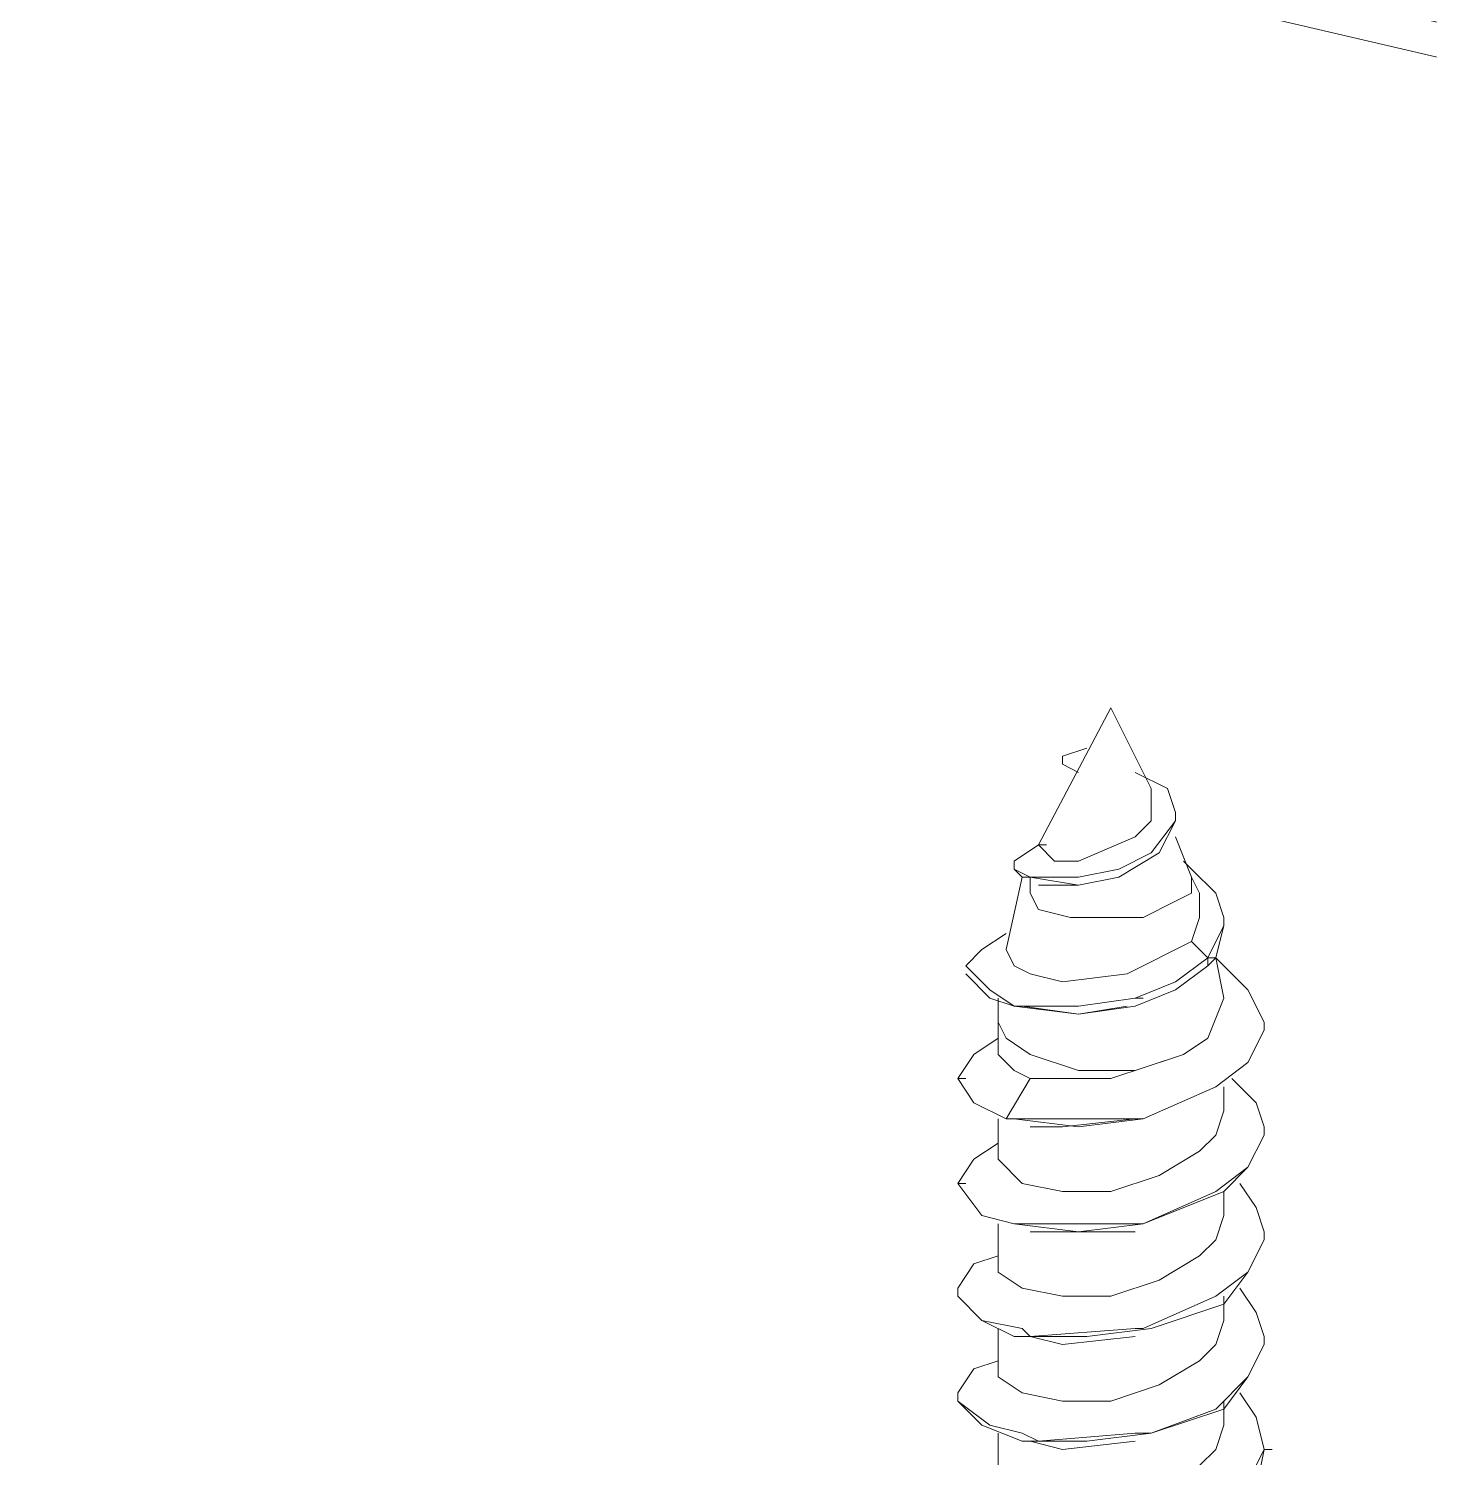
# Model space of a CAD drawing. Header units: centimetres. Extents: x -22.4 to 6.2, y -30.9 to -11.
# Drawn here: x -12.228 to -11.493, y -27.368 to -26.618 of the extents above; entities that cross this region are included whole.
import ezdxf

# ---------------------------------------------------------------- set-up
doc = ezdxf.new("R2010")
doc.units = ezdxf.units.CM
doc.header["$MEASUREMENT"] = 0
doc.layers.add('layer 1', color=7, linetype='Continuous')

msp = doc.modelspace()

# ---------------------------------------------------------------- linework, layer by layer
at = {"layer": 'layer 1', "lineweight": 9}
for points, knots in [([(-21.92211, -30.90598), (-21.92211, -30.90598), (6.24226, -30.90598), (6.24226, -30.90598), (6.24226, -30.90598), (6.24226, -30.90598), (6.24226, -11.33528), (6.24226, -11.33528), (6.24226, -11.33528), (6.24226, -11.33528), (-21.92211, -11.33528), (-21.92211, -11.33528), (-21.92211, -11.33528), (-21.92211, -11.33528), (-21.92211, -30.90598), (-21.92211, -30.90598)], [0, 0, 0, 0, 0.2, 0.2, 0.2, 0.2, 0.4, 0.4, 0.4, 0.4, 0.6, 0.6, 0.6, 0.6, 1, 1, 1, 1]), ([(-11.52879, -25.75084), (-11.52879, -25.75084), (-7.90505, -26.59327), (-7.90505, -26.59327), (-7.90505, -26.59327), (-7.90505, -26.59327), (-7.83732, -26.61444), (-7.83732, -26.61444), (-7.83732, -26.61444), (-7.83732, -26.61444), (-7.77382, -26.64407), (-7.77382, -26.64407), (-7.77382, -26.64407), (-7.77382, -26.64407), (-7.71455, -26.68641), (-7.71455, -26.68641), (-7.71455, -26.68641), (-7.71455, -26.68641), (-7.66375, -26.73297), (-7.66375, -26.73297), (-7.66375, -26.73297), (-7.66375, -26.73297), (-7.61719, -26.78801), (-7.61719, -26.78801), (-7.61719, -26.78801), (-7.61719, -26.78801), (-7.57909, -26.85151), (-7.57909, -26.85151), (-7.57909, -26.85151), (-7.57909, -26.85151), (-7.54945, -26.91501), (-7.54945, -26.91501), (-7.54945, -26.91501), (-7.54945, -26.91501), (-7.53252, -26.98697), (-7.53252, -26.98697)], [0, 0, 0, 0, 0.1, 0.1, 0.1, 0.1, 0.2, 0.2, 0.2, 0.2, 0.3, 0.3, 0.3, 0.3, 0.4, 0.4, 0.4, 0.4, 0.5, 0.5, 0.5, 0.5, 0.6, 0.6, 0.6, 0.6, 0.7, 0.7, 0.7, 0.7, 0.8, 0.8, 0.8, 0.8, 1, 1, 1, 1]), ([(-7.60025, -27.10974), (-7.60025, -27.10974), (-7.61295, -27.16901), (-7.61295, -27.16901), (-7.61295, -27.16901), (-7.61295, -27.16901), (-7.63835, -27.22404), (-7.63835, -27.22404), (-7.63835, -27.22404), (-7.63835, -27.22404), (-7.67645, -27.27061), (-7.67645, -27.27061), (-7.67645, -27.27061), (-7.67645, -27.27061), (-7.72302, -27.30871), (-7.72302, -27.30871), (-7.72302, -27.30871), (-7.72302, -27.30871), (-7.77805, -27.33834), (-7.77805, -27.33834), (-7.77805, -27.33834), (-7.77805, -27.33834), (-7.83732, -27.35103), (-7.83732, -27.35103), (-7.83732, -27.35103), (-7.83732, -27.35103), (-7.89659, -27.35526), (-7.89659, -27.35526), (-7.89659, -27.35526), (-7.89659, -27.35526), (-7.95585, -27.34679), (-7.95585, -27.34679), (-7.95585, -27.34679), (-7.95585, -27.34679), (-11.57535, -26.50437), (-11.57535, -26.50437), (-11.57535, -26.50437), (-11.57535, -26.50437), (-11.64309, -26.48321), (-11.64309, -26.48321), (-11.64309, -26.48321), (-11.64309, -26.48321), (-11.70235, -26.44934), (-11.70235, -26.44934), (-11.70235, -26.44934), (-11.70235, -26.44934), (-11.75315, -26.40701), (-11.75315, -26.40701), (-11.75315, -26.40701), (-11.75315, -26.40701), (-11.79972, -26.35621), (-11.79972, -26.35621), (-11.79972, -26.35621), (-11.79972, -26.35621), (-11.84205, -26.30117), (-11.84205, -26.30117), (-11.84205, -26.30117), (-11.84205, -26.30117), (-11.87169, -26.24191), (-11.87169, -26.24191), (-11.87169, -26.24191), (-11.87169, -26.24191), (-11.89285, -26.17417), (-11.89285, -26.17417), (-11.89285, -26.17417), (-11.89285, -26.17417), (-11.90555, -26.10644), (-11.90555, -26.10644), (-11.90555, -26.10644), (-11.90555, -26.10644), (-12.00292, -26.08527), (-12.00292, -26.08527), (-12.00292, -26.08527), (-12.00292, -26.08527), (-12.09182, -26.04717), (-12.09182, -26.04717), (-12.09182, -26.04717), (-12.09182, -26.04717), (-12.13415, -26.02177), (-12.13415, -26.02177), (-12.13415, -26.02177), (-12.13415, -26.02177), (-12.17225, -25.99214), (-12.17225, -25.99214), (-12.17225, -25.99214), (-12.17225, -25.99214), (-12.20189, -25.94981), (-12.20189, -25.94981), (-12.20189, -25.94981), (-12.20189, -25.94981), (-12.21035, -25.92864), (-12.21035, -25.92864), (-12.21035, -25.92864), (-12.21035, -25.92864), (-12.21459, -25.90324), (-12.21459, -25.90324)], [0, 0, 0, 0, 0.04, 0.04, 0.04, 0.04, 0.08, 0.08, 0.08, 0.08, 0.12, 0.12, 0.12, 0.12, 0.16, 0.16, 0.16, 0.16, 0.2, 0.2, 0.2, 0.2, 0.24, 0.24, 0.24, 0.24, 0.28, 0.28, 0.28, 0.28, 0.32, 0.32, 0.32, 0.32, 0.36, 0.36, 0.36, 0.36, 0.4, 0.4, 0.4, 0.4, 0.44, 0.44, 0.44, 0.44, 0.48, 0.48, 0.48, 0.48, 0.52, 0.52, 0.52, 0.52, 0.56, 0.56, 0.56, 0.56, 0.6, 0.6, 0.6, 0.6, 0.64, 0.64, 0.64, 0.64, 0.68, 0.68, 0.68, 0.68, 0.72, 0.72, 0.72, 0.72, 0.76, 0.76, 0.76, 0.76, 0.8, 0.8, 0.8, 0.8, 0.84, 0.84, 0.84, 0.84, 0.88, 0.88, 0.88, 0.88, 0.92, 0.92, 0.92, 0.92, 1, 1, 1, 1]), ([(-11.56265, -26.46627), (-11.56265, -26.46627), (-11.55842, -26.46627), (-11.55842, -26.46627), (-11.55842, -26.46627), (-11.55842, -26.46627), (-11.55419, -26.46627), (-11.55419, -26.46627), (-11.55419, -26.46627), (-11.55419, -26.46627), (-7.93892, -27.30871), (-7.93892, -27.30871)], [0, 0, 0, 0, 0.25, 0.25, 0.25, 0.25, 0.5, 0.5, 0.5, 0.5, 1, 1, 1, 1]), ([(-11.62615, -27.02931), (-11.62615, -27.02931), (-11.63039, -27.01661), (-11.63039, -27.01661), (-11.63039, -27.01661), (-11.63039, -27.01661), (-11.64732, -27.00814), (-11.64732, -27.00814)], [0, 0, 0, 0, 0.333333, 0.333333, 0.333333, 0.333333, 1, 1, 1, 1]), ([(-11.63885, -27.01661), (-11.63885, -27.01661), (-11.63885, -27.03354), (-11.63885, -27.03354), (-11.63885, -27.03354), (-11.63885, -27.03354), (-11.64732, -27.04201), (-11.64732, -27.04201), (-11.64732, -27.04201), (-11.64732, -27.04201), (-11.67695, -27.05471), (-11.67695, -27.05471)], [0, 0, 0, 0, 0.25, 0.25, 0.25, 0.25, 0.5, 0.5, 0.5, 0.5, 1, 1, 1, 1]), ([(-11.65579, -27.05894), (-11.65579, -27.05894), (-11.63885, -27.05047), (-11.63885, -27.05047), (-11.63885, -27.05047), (-11.63885, -27.05047), (-11.62615, -27.03354), (-11.62615, -27.03354)], [0, 0, 0, 0, 0.333333, 0.333333, 0.333333, 0.333333, 1, 1, 1, 1]), ([(-11.65579, -27.06317), (-11.65579, -27.06317), (-11.63462, -27.05047), (-11.63462, -27.05047), (-11.63462, -27.05047), (-11.63462, -27.05047), (-11.62615, -27.03354), (-11.62615, -27.03354)], [0, 0, 0, 0, 0.333333, 0.333333, 0.333333, 0.333333, 1, 1, 1, 1]), ([(-11.67695, -27.05471), (-11.67695, -27.05471), (-11.68965, -27.05471), (-11.68965, -27.05471), (-11.68965, -27.05471), (-11.68965, -27.05471), (-11.69812, -27.04624), (-11.69812, -27.04624)], [0, 0, 0, 0, 0.333333, 0.333333, 0.333333, 0.333333, 1, 1, 1, 1]), ([(-11.70235, -27.06317), (-11.70235, -27.06317), (-11.71082, -27.05894), (-11.71082, -27.05894), (-11.71082, -27.05894), (-11.71082, -27.05894), (-11.71082, -27.05471), (-11.71082, -27.05471)], [0, 0, 0, 0, 0.333333, 0.333333, 0.333333, 0.333333, 1, 1, 1, 1]), ([(-11.70235, -27.06317), (-11.70235, -27.06317), (-11.70659, -27.06317), (-11.70659, -27.06317), (-11.70659, -27.06317), (-11.70659, -27.06317), (-11.71082, -27.05894), (-11.71082, -27.05894)], [0, 0, 0, 0, 0.333333, 0.333333, 0.333333, 0.333333, 1, 1, 1, 1]), ([(-11.70235, -27.06317), (-11.70235, -27.06317), (-11.67695, -27.06317), (-11.67695, -27.06317), (-11.67695, -27.06317), (-11.67695, -27.06317), (-11.65579, -27.05894), (-11.65579, -27.05894)], [0, 0, 0, 0, 0.333333, 0.333333, 0.333333, 0.333333, 1, 1, 1, 1]), ([(-11.60075, -27.08434), (-11.60075, -27.08434), (-11.60499, -27.07164), (-11.60499, -27.07164), (-11.60499, -27.07164), (-11.60499, -27.07164), (-11.61769, -27.05894), (-11.61769, -27.05894)], [0, 0, 0, 0, 0.333333, 0.333333, 0.333333, 0.333333, 1, 1, 1, 1]), ([(-11.70235, -27.06317), (-11.70235, -27.06317), (-11.67695, -27.06741), (-11.67695, -27.06741), (-11.67695, -27.06741), (-11.67695, -27.06741), (-11.65579, -27.06317), (-11.65579, -27.06317)], [0, 0, 0, 0, 0.333333, 0.333333, 0.333333, 0.333333, 1, 1, 1, 1]), ([(-11.70235, -27.06317), (-11.70235, -27.06317), (-11.70235, -27.07164), (-11.70235, -27.07164), (-11.70235, -27.07164), (-11.70235, -27.07164), (-11.69812, -27.08011), (-11.69812, -27.08011), (-11.69812, -27.08011), (-11.69812, -27.08011), (-11.68119, -27.08434), (-11.68119, -27.08434)], [0, 0, 0, 0, 0.25, 0.25, 0.25, 0.25, 0.5, 0.5, 0.5, 0.5, 1, 1, 1, 1]), ([(-11.69812, -27.06741), (-11.69812, -27.06741), (-11.67695, -27.06741), (-11.67695, -27.06741), (-11.67695, -27.06741), (-11.67695, -27.06741), (-11.65579, -27.06317), (-11.65579, -27.06317)], [0, 0, 0, 0, 0.333333, 0.333333, 0.333333, 0.333333, 1, 1, 1, 1]), ([(-11.61769, -27.06317), (-11.61769, -27.06317), (-11.61769, -27.07164), (-11.61769, -27.07164), (-11.61769, -27.07164), (-11.61769, -27.07164), (-11.62615, -27.07587), (-11.62615, -27.07587), (-11.62615, -27.07587), (-11.62615, -27.07587), (-11.64309, -27.08434), (-11.64309, -27.08434), (-11.64309, -27.08434), (-11.64309, -27.08434), (-11.68119, -27.08434), (-11.68119, -27.08434)], [0, 0, 0, 0, 0.2, 0.2, 0.2, 0.2, 0.4, 0.4, 0.4, 0.4, 0.6, 0.6, 0.6, 0.6, 1, 1, 1, 1]), ([(-11.61345, -27.07164), (-11.61345, -27.07164), (-11.61345, -27.08434), (-11.61345, -27.08434), (-11.61345, -27.08434), (-11.61345, -27.08434), (-11.61769, -27.09704), (-11.61769, -27.09704)], [0, 0, 0, 0, 0.333333, 0.333333, 0.333333, 0.333333, 1, 1, 1, 1]), ([(-11.71505, -27.09281), (-11.71505, -27.09281), (-11.72775, -27.10127), (-11.72775, -27.10127), (-11.72775, -27.10127), (-11.72775, -27.10127), (-11.73622, -27.10974), (-11.73622, -27.10974)], [0, 0, 0, 0, 0.333333, 0.333333, 0.333333, 0.333333, 1, 1, 1, 1]), ([(-11.61769, -27.09704), (-11.61769, -27.09704), (-11.65155, -27.11397), (-11.65155, -27.11397), (-11.65155, -27.11397), (-11.65155, -27.11397), (-11.68542, -27.11821), (-11.68542, -27.11821)], [0, 0, 0, 0, 0.333333, 0.333333, 0.333333, 0.333333, 1, 1, 1, 1]), ([(-11.68542, -27.11821), (-11.68542, -27.11821), (-11.70235, -27.11397), (-11.70235, -27.11397), (-11.70235, -27.11397), (-11.70235, -27.11397), (-11.71082, -27.10974), (-11.71082, -27.10974), (-11.71082, -27.10974), (-11.71082, -27.10974), (-11.71505, -27.10127), (-11.71505, -27.10127)], [0, 0, 0, 0, 0.25, 0.25, 0.25, 0.25, 0.5, 0.5, 0.5, 0.5, 1, 1, 1, 1]), ([(-11.64732, -27.12667), (-11.64732, -27.12667), (-11.62615, -27.11821), (-11.62615, -27.11821), (-11.62615, -27.11821), (-11.62615, -27.11821), (-11.60922, -27.10551), (-11.60922, -27.10551)], [0, 0, 0, 0, 0.333333, 0.333333, 0.333333, 0.333333, 1, 1, 1, 1]), ([(-11.57959, -27.13937), (-11.57959, -27.13937), (-11.58805, -27.12244), (-11.58805, -27.12244), (-11.58805, -27.12244), (-11.58805, -27.12244), (-11.60499, -27.10551), (-11.60499, -27.10551)], [0, 0, 0, 0, 0.333333, 0.333333, 0.333333, 0.333333, 1, 1, 1, 1]), ([(-11.73622, -27.11397), (-11.73622, -27.11397), (-11.72352, -27.12667), (-11.72352, -27.12667), (-11.72352, -27.12667), (-11.72352, -27.12667), (-11.71082, -27.13091), (-11.71082, -27.13091)], [0, 0, 0, 0, 0.333333, 0.333333, 0.333333, 0.333333, 1, 1, 1, 1]), ([(-11.73199, -27.11397), (-11.73199, -27.11397), (-11.72352, -27.12244), (-11.72352, -27.12244), (-11.72352, -27.12244), (-11.72352, -27.12244), (-11.71082, -27.13091), (-11.71082, -27.13091)], [0, 0, 0, 0, 0.333333, 0.333333, 0.333333, 0.333333, 1, 1, 1, 1]), ([(-11.64732, -27.13091), (-11.64732, -27.13091), (-11.62615, -27.12244), (-11.62615, -27.12244), (-11.62615, -27.12244), (-11.62615, -27.12244), (-11.60922, -27.10974), (-11.60922, -27.10974)], [0, 0, 0, 0, 0.333333, 0.333333, 0.333333, 0.333333, 1, 1, 1, 1]), ([(-11.70235, -27.13091), (-11.70235, -27.13091), (-11.67695, -27.13091), (-11.67695, -27.13091), (-11.67695, -27.13091), (-11.67695, -27.13091), (-11.64732, -27.12667), (-11.64732, -27.12667)], [0, 0, 0, 0, 0.333333, 0.333333, 0.333333, 0.333333, 1, 1, 1, 1]), ([(-11.60075, -27.12667), (-11.60075, -27.12667), (-11.60922, -27.14784), (-11.60922, -27.14784), (-11.60922, -27.14784), (-11.60922, -27.14784), (-11.62192, -27.15631), (-11.62192, -27.15631)], [0, 0, 0, 0, 0.333333, 0.333333, 0.333333, 0.333333, 1, 1, 1, 1]), ([(-11.71082, -27.13091), (-11.71082, -27.13091), (-11.67695, -27.13514), (-11.67695, -27.13514), (-11.67695, -27.13514), (-11.67695, -27.13514), (-11.64732, -27.13091), (-11.64732, -27.13091)], [0, 0, 0, 0, 0.333333, 0.333333, 0.333333, 0.333333, 1, 1, 1, 1]), ([(-11.70659, -27.13091), (-11.70659, -27.13091), (-11.67695, -27.13514), (-11.67695, -27.13514), (-11.67695, -27.13514), (-11.67695, -27.13514), (-11.65155, -27.13091), (-11.65155, -27.13091)], [0, 0, 0, 0, 0.333333, 0.333333, 0.333333, 0.333333, 1, 1, 1, 1]), ([(-11.62192, -27.15631), (-11.62192, -27.15631), (-11.64732, -27.16477), (-11.64732, -27.16477), (-11.64732, -27.16477), (-11.64732, -27.16477), (-11.67695, -27.16477), (-11.67695, -27.16477), (-11.67695, -27.16477), (-11.67695, -27.16477), (-11.70235, -27.15631), (-11.70235, -27.15631), (-11.70235, -27.15631), (-11.70235, -27.15631), (-11.71505, -27.14784), (-11.71505, -27.14784), (-11.71505, -27.14784), (-11.71505, -27.14784), (-11.71929, -27.13937), (-11.71929, -27.13937)], [0, 0, 0, 0, 0.166667, 0.166667, 0.166667, 0.166667, 0.333333, 0.333333, 0.333333, 0.333333, 0.5, 0.5, 0.5, 0.5, 0.666667, 0.666667, 0.666667, 0.666667, 1, 1, 1, 1]), ([(-11.64309, -27.19017), (-11.64309, -27.19017), (-11.60499, -27.17324), (-11.60499, -27.17324), (-11.60499, -27.17324), (-11.60499, -27.17324), (-11.58805, -27.16054), (-11.58805, -27.16054), (-11.58805, -27.16054), (-11.58805, -27.16054), (-11.57959, -27.14361), (-11.57959, -27.14361)], [0, 0, 0, 0, 0.25, 0.25, 0.25, 0.25, 0.5, 0.5, 0.5, 0.5, 1, 1, 1, 1]), ([(-11.64309, -27.19017), (-11.64309, -27.19017), (-11.60499, -27.17324), (-11.60499, -27.17324), (-11.60499, -27.17324), (-11.60499, -27.17324), (-11.58805, -27.16054), (-11.58805, -27.16054), (-11.58805, -27.16054), (-11.58805, -27.16054), (-11.57959, -27.14361), (-11.57959, -27.14361)], [0, 0, 0, 0, 0.25, 0.25, 0.25, 0.25, 0.5, 0.5, 0.5, 0.5, 1, 1, 1, 1]), ([(-11.71929, -27.14784), (-11.71929, -27.14784), (-11.73199, -27.15631), (-11.73199, -27.15631), (-11.73199, -27.15631), (-11.73199, -27.15631), (-11.74045, -27.16901), (-11.74045, -27.16901)], [0, 0, 0, 0, 0.333333, 0.333333, 0.333333, 0.333333, 1, 1, 1, 1]), ([(-11.70235, -27.16901), (-11.70235, -27.16901), (-11.71082, -27.16477), (-11.71082, -27.16477), (-11.71082, -27.16477), (-11.71082, -27.16477), (-11.71929, -27.15631), (-11.71929, -27.15631)], [0, 0, 0, 0, 0.333333, 0.333333, 0.333333, 0.333333, 1, 1, 1, 1]), ([(-11.62192, -27.15631), (-11.62192, -27.15631), (-11.66002, -27.16901), (-11.66002, -27.16901), (-11.66002, -27.16901), (-11.66002, -27.16901), (-11.70235, -27.16901), (-11.70235, -27.16901)], [0, 0, 0, 0, 0.333333, 0.333333, 0.333333, 0.333333, 1, 1, 1, 1]), ([(-11.74045, -27.16901), (-11.74045, -27.16901), (-11.73199, -27.18171), (-11.73199, -27.18171), (-11.73199, -27.18171), (-11.73199, -27.18171), (-11.71505, -27.19017), (-11.71505, -27.19017)], [0, 0, 0, 0, 0.333333, 0.333333, 0.333333, 0.333333, 1, 1, 1, 1]), ([(-11.74045, -27.16901), (-11.74045, -27.16901), (-11.73199, -27.18171), (-11.73199, -27.18171), (-11.73199, -27.18171), (-11.73199, -27.18171), (-11.71505, -27.19017), (-11.71505, -27.19017)], [0, 0, 0, 0, 0.333333, 0.333333, 0.333333, 0.333333, 1, 1, 1, 1]), ([(-11.57959, -27.19441), (-11.57959, -27.19441), (-11.58382, -27.18171), (-11.58382, -27.18171), (-11.58382, -27.18171), (-11.58382, -27.18171), (-11.59652, -27.16901), (-11.59652, -27.16901)], [0, 0, 0, 0, 0.333333, 0.333333, 0.333333, 0.333333, 1, 1, 1, 1]), ([(-11.60075, -27.18594), (-11.60075, -27.18594), (-11.60499, -27.19864), (-11.60499, -27.19864), (-11.60499, -27.19864), (-11.60499, -27.19864), (-11.61345, -27.20711), (-11.61345, -27.20711), (-11.61345, -27.20711), (-11.61345, -27.20711), (-11.63462, -27.21981), (-11.63462, -27.21981), (-11.63462, -27.21981), (-11.63462, -27.21981), (-11.66002, -27.22827), (-11.66002, -27.22827), (-11.66002, -27.22827), (-11.66002, -27.22827), (-11.68542, -27.22827), (-11.68542, -27.22827)], [0, 0, 0, 0, 0.166667, 0.166667, 0.166667, 0.166667, 0.333333, 0.333333, 0.333333, 0.333333, 0.5, 0.5, 0.5, 0.5, 0.666667, 0.666667, 0.666667, 0.666667, 1, 1, 1, 1]), ([(-11.71082, -27.19017), (-11.71082, -27.19017), (-11.67695, -27.19441), (-11.67695, -27.19441), (-11.67695, -27.19441), (-11.67695, -27.19441), (-11.64309, -27.19017), (-11.64309, -27.19017)], [0, 0, 0, 0, 0.333333, 0.333333, 0.333333, 0.333333, 1, 1, 1, 1]), ([(-11.64732, -27.19017), (-11.64732, -27.19017), (-11.70235, -27.19017), (-11.70235, -27.19017), (-11.70235, -27.19017), (-11.70235, -27.19017), (-11.71082, -27.19017), (-11.71082, -27.19017)], [0, 0, 0, 0, 0.333333, 0.333333, 0.333333, 0.333333, 1, 1, 1, 1]), ([(-11.71929, -27.20287), (-11.71929, -27.20287), (-11.73199, -27.21134), (-11.73199, -27.21134), (-11.73199, -27.21134), (-11.73199, -27.21134), (-11.74045, -27.22404), (-11.74045, -27.22404)], [0, 0, 0, 0, 0.333333, 0.333333, 0.333333, 0.333333, 1, 1, 1, 1]), ([(-11.64309, -27.24521), (-11.64309, -27.24521), (-11.60499, -27.22827), (-11.60499, -27.22827), (-11.60499, -27.22827), (-11.60499, -27.22827), (-11.58805, -27.21557), (-11.58805, -27.21557), (-11.58805, -27.21557), (-11.58805, -27.21557), (-11.57959, -27.19864), (-11.57959, -27.19864)], [0, 0, 0, 0, 0.25, 0.25, 0.25, 0.25, 0.5, 0.5, 0.5, 0.5, 1, 1, 1, 1]), ([(-11.64309, -27.24521), (-11.64309, -27.24521), (-11.60075, -27.22827), (-11.60075, -27.22827), (-11.60075, -27.22827), (-11.60075, -27.22827), (-11.58805, -27.21557), (-11.58805, -27.21557), (-11.58805, -27.21557), (-11.58805, -27.21557), (-11.57959, -27.19864), (-11.57959, -27.19864)], [0, 0, 0, 0, 0.25, 0.25, 0.25, 0.25, 0.5, 0.5, 0.5, 0.5, 1, 1, 1, 1]), ([(-11.68542, -27.22827), (-11.68542, -27.22827), (-11.70659, -27.22404), (-11.70659, -27.22404), (-11.70659, -27.22404), (-11.70659, -27.22404), (-11.71929, -27.21134), (-11.71929, -27.21134)], [0, 0, 0, 0, 0.333333, 0.333333, 0.333333, 0.333333, 1, 1, 1, 1]), ([(-11.74045, -27.22404), (-11.74045, -27.22404), (-11.72775, -27.24097), (-11.72775, -27.24097), (-11.72775, -27.24097), (-11.72775, -27.24097), (-11.71082, -27.24521), (-11.71082, -27.24521)], [0, 0, 0, 0, 0.333333, 0.333333, 0.333333, 0.333333, 1, 1, 1, 1]), ([(-11.74045, -27.22404), (-11.74045, -27.22404), (-11.72775, -27.24097), (-11.72775, -27.24097), (-11.72775, -27.24097), (-11.72775, -27.24097), (-11.71082, -27.24521), (-11.71082, -27.24521)], [0, 0, 0, 0, 0.333333, 0.333333, 0.333333, 0.333333, 1, 1, 1, 1]), ([(-11.57959, -27.24944), (-11.57959, -27.24944), (-11.58382, -27.23674), (-11.58382, -27.23674), (-11.58382, -27.23674), (-11.58382, -27.23674), (-11.59229, -27.22404), (-11.59229, -27.22404)], [0, 0, 0, 0, 0.333333, 0.333333, 0.333333, 0.333333, 1, 1, 1, 1]), ([(-11.60075, -27.24097), (-11.60075, -27.24097), (-11.60499, -27.25367), (-11.60499, -27.25367), (-11.60499, -27.25367), (-11.60499, -27.25367), (-11.61345, -27.26214), (-11.61345, -27.26214), (-11.61345, -27.26214), (-11.61345, -27.26214), (-11.63462, -27.27484), (-11.63462, -27.27484), (-11.63462, -27.27484), (-11.63462, -27.27484), (-11.66002, -27.28331), (-11.66002, -27.28331), (-11.66002, -27.28331), (-11.66002, -27.28331), (-11.68542, -27.28331), (-11.68542, -27.28331)], [0, 0, 0, 0, 0.166667, 0.166667, 0.166667, 0.166667, 0.333333, 0.333333, 0.333333, 0.333333, 0.5, 0.5, 0.5, 0.5, 0.666667, 0.666667, 0.666667, 0.666667, 1, 1, 1, 1]), ([(-11.71082, -27.24521), (-11.71082, -27.24521), (-11.67695, -27.24944), (-11.67695, -27.24944), (-11.67695, -27.24944), (-11.67695, -27.24944), (-11.64309, -27.24521), (-11.64309, -27.24521)], [0, 0, 0, 0, 0.333333, 0.333333, 0.333333, 0.333333, 1, 1, 1, 1]), ([(-11.64309, -27.30024), (-11.64309, -27.30024), (-11.60499, -27.28331), (-11.60499, -27.28331), (-11.60499, -27.28331), (-11.60499, -27.28331), (-11.58805, -27.27061), (-11.58805, -27.27061), (-11.58805, -27.27061), (-11.58805, -27.27061), (-11.57959, -27.25367), (-11.57959, -27.25367)], [0, 0, 0, 0, 0.25, 0.25, 0.25, 0.25, 0.5, 0.5, 0.5, 0.5, 1, 1, 1, 1]), ([(-11.63885, -27.30024), (-11.63885, -27.30024), (-11.60075, -27.28754), (-11.60075, -27.28754), (-11.60075, -27.28754), (-11.60075, -27.28754), (-11.58805, -27.27061), (-11.58805, -27.27061), (-11.58805, -27.27061), (-11.58805, -27.27061), (-11.57959, -27.25367), (-11.57959, -27.25367)], [0, 0, 0, 0, 0.25, 0.25, 0.25, 0.25, 0.5, 0.5, 0.5, 0.5, 1, 1, 1, 1]), ([(-11.71929, -27.26214), (-11.71929, -27.26214), (-11.73199, -27.26637), (-11.73199, -27.26637), (-11.73199, -27.26637), (-11.73199, -27.26637), (-11.74045, -27.27907), (-11.74045, -27.27907)], [0, 0, 0, 0, 0.333333, 0.333333, 0.333333, 0.333333, 1, 1, 1, 1]), ([(-11.68542, -27.28331), (-11.68542, -27.28331), (-11.70659, -27.27907), (-11.70659, -27.27907), (-11.70659, -27.27907), (-11.70659, -27.27907), (-11.71929, -27.27061), (-11.71929, -27.27061)], [0, 0, 0, 0, 0.333333, 0.333333, 0.333333, 0.333333, 1, 1, 1, 1]), ([(-11.57959, -27.30447), (-11.57959, -27.30447), (-11.58382, -27.29177), (-11.58382, -27.29177), (-11.58382, -27.29177), (-11.58382, -27.29177), (-11.59229, -27.27907), (-11.59229, -27.27907)], [0, 0, 0, 0, 0.333333, 0.333333, 0.333333, 0.333333, 1, 1, 1, 1]), ([(-11.74045, -27.28331), (-11.74045, -27.28331), (-11.72775, -27.29601), (-11.72775, -27.29601), (-11.72775, -27.29601), (-11.72775, -27.29601), (-11.70659, -27.30024), (-11.70659, -27.30024)], [0, 0, 0, 0, 0.333333, 0.333333, 0.333333, 0.333333, 1, 1, 1, 1]), ([(-11.74045, -27.28331), (-11.74045, -27.28331), (-11.72775, -27.29601), (-11.72775, -27.29601), (-11.72775, -27.29601), (-11.72775, -27.29601), (-11.71082, -27.30447), (-11.71082, -27.30447)], [0, 0, 0, 0, 0.333333, 0.333333, 0.333333, 0.333333, 1, 1, 1, 1]), ([(-11.71082, -27.30447), (-11.71082, -27.30447), (-11.67272, -27.30447), (-11.67272, -27.30447), (-11.67272, -27.30447), (-11.67272, -27.30447), (-11.63885, -27.30024), (-11.63885, -27.30024)], [0, 0, 0, 0, 0.333333, 0.333333, 0.333333, 0.333333, 1, 1, 1, 1]), ([(-11.60075, -27.29601), (-11.60075, -27.29601), (-11.60499, -27.30871), (-11.60499, -27.30871), (-11.60499, -27.30871), (-11.60499, -27.30871), (-11.61345, -27.31717), (-11.61345, -27.31717), (-11.61345, -27.31717), (-11.61345, -27.31717), (-11.63462, -27.32987), (-11.63462, -27.32987), (-11.63462, -27.32987), (-11.63462, -27.32987), (-11.66002, -27.33834), (-11.66002, -27.33834), (-11.66002, -27.33834), (-11.66002, -27.33834), (-11.68542, -27.33834), (-11.68542, -27.33834)], [0, 0, 0, 0, 0.166667, 0.166667, 0.166667, 0.166667, 0.333333, 0.333333, 0.333333, 0.333333, 0.5, 0.5, 0.5, 0.5, 0.666667, 0.666667, 0.666667, 0.666667, 1, 1, 1, 1]), ([(-11.63885, -27.35526), (-11.63885, -27.35526), (-11.60499, -27.34257), (-11.60499, -27.34257), (-11.60499, -27.34257), (-11.60499, -27.34257), (-11.58805, -27.32564), (-11.58805, -27.32564), (-11.58805, -27.32564), (-11.58805, -27.32564), (-11.57959, -27.30871), (-11.57959, -27.30871)], [0, 0, 0, 0, 0.25, 0.25, 0.25, 0.25, 0.5, 0.5, 0.5, 0.5, 1, 1, 1, 1]), ([(-11.63885, -27.35526), (-11.63885, -27.35526), (-11.60075, -27.34257), (-11.60075, -27.34257), (-11.60075, -27.34257), (-11.60075, -27.34257), (-11.58805, -27.32564), (-11.58805, -27.32564), (-11.58805, -27.32564), (-11.58805, -27.32564), (-11.57959, -27.30871), (-11.57959, -27.30871)], [0, 0, 0, 0, 0.25, 0.25, 0.25, 0.25, 0.5, 0.5, 0.5, 0.5, 1, 1, 1, 1]), ([(-11.71929, -27.31717), (-11.71929, -27.31717), (-11.73199, -27.32141), (-11.73199, -27.32141), (-11.73199, -27.32141), (-11.73199, -27.32141), (-11.74045, -27.33411), (-11.74045, -27.33411)], [0, 0, 0, 0, 0.333333, 0.333333, 0.333333, 0.333333, 1, 1, 1, 1]), ([(-11.68542, -27.33834), (-11.68542, -27.33834), (-11.70659, -27.33411), (-11.70659, -27.33411), (-11.70659, -27.33411), (-11.70659, -27.33411), (-11.71929, -27.32564), (-11.71929, -27.32564)], [0, 0, 0, 0, 0.333333, 0.333333, 0.333333, 0.333333, 1, 1, 1, 1]), ([(-11.74045, -27.33834), (-11.74045, -27.33834), (-11.72352, -27.35103), (-11.72352, -27.35103), (-11.72352, -27.35103), (-11.72352, -27.35103), (-11.70659, -27.35526), (-11.70659, -27.35526)], [0, 0, 0, 0, 0.333333, 0.333333, 0.333333, 0.333333, 1, 1, 1, 1]), ([(-11.74045, -27.33834), (-11.74045, -27.33834), (-11.72775, -27.35103), (-11.72775, -27.35103), (-11.72775, -27.35103), (-11.72775, -27.35103), (-11.70659, -27.35949), (-11.70659, -27.35949)], [0, 0, 0, 0, 0.333333, 0.333333, 0.333333, 0.333333, 1, 1, 1, 1]), ([(-11.57959, -27.36373), (-11.57959, -27.36373), (-11.58382, -27.34679), (-11.58382, -27.34679), (-11.58382, -27.34679), (-11.58382, -27.34679), (-11.59229, -27.33411), (-11.59229, -27.33411)], [0, 0, 0, 0, 0.333333, 0.333333, 0.333333, 0.333333, 1, 1, 1, 1]), ([(-11.68542, -27.39336), (-11.68542, -27.39336), (-11.66002, -27.39336), (-11.66002, -27.39336), (-11.66002, -27.39336), (-11.66002, -27.39336), (-11.63462, -27.38489), (-11.63462, -27.38489), (-11.63462, -27.38489), (-11.63462, -27.38489), (-11.61345, -27.37219), (-11.61345, -27.37219), (-11.61345, -27.37219), (-11.61345, -27.37219), (-11.60499, -27.36373), (-11.60499, -27.36373), (-11.60499, -27.36373), (-11.60499, -27.36373), (-11.60075, -27.35103), (-11.60075, -27.35103)], [0, 0, 0, 0, 0.166667, 0.166667, 0.166667, 0.166667, 0.333333, 0.333333, 0.333333, 0.333333, 0.5, 0.5, 0.5, 0.5, 0.666667, 0.666667, 0.666667, 0.666667, 1, 1, 1, 1]), ([(-11.70659, -27.35949), (-11.70659, -27.35949), (-11.67272, -27.35949), (-11.67272, -27.35949), (-11.67272, -27.35949), (-11.67272, -27.35949), (-11.63885, -27.35526), (-11.63885, -27.35526)], [0, 0, 0, 0, 0.333333, 0.333333, 0.333333, 0.333333, 1, 1, 1, 1]), ([(-11.63885, -27.41029), (-11.63885, -27.41029), (-11.60075, -27.39759), (-11.60075, -27.39759), (-11.60075, -27.39759), (-11.60075, -27.39759), (-11.58805, -27.38066), (-11.58805, -27.38066), (-11.58805, -27.38066), (-11.58805, -27.38066), (-11.57959, -27.36373), (-11.57959, -27.36373)], [0, 0, 0, 0, 0.25, 0.25, 0.25, 0.25, 0.5, 0.5, 0.5, 0.5, 1, 1, 1, 1]), ([(-11.63885, -27.41453), (-11.63885, -27.41453), (-11.60075, -27.39759), (-11.60075, -27.39759), (-11.60075, -27.39759), (-11.60075, -27.39759), (-11.58382, -27.38489), (-11.58382, -27.38489), (-11.58382, -27.38489), (-11.58382, -27.38489), (-11.57959, -27.36373), (-11.57959, -27.36373)], [0, 0, 0, 0, 0.25, 0.25, 0.25, 0.25, 0.5, 0.5, 0.5, 0.5, 1, 1, 1, 1])]:
    msp.add_open_spline(points, degree=3, knots=knots, dxfattribs=at)
for points in [[(-7.93469, -27.30024), (-7.93469, -27.30024), (-11.55419, -26.45781), (-11.55419, -26.45781)], [(-7.60872, -27.47803), (-7.60872, -27.47803), (-11.93095, -26.47474), (-11.93095, -26.47474)], [(-7.60449, -27.52036), (-7.60449, -27.52036), (-11.92249, -26.51284), (-11.92249, -26.51284)], [(-11.89285, -26.53824), (-11.89285, -26.53824), (-7.57062, -27.54576), (-7.57062, -27.54576)], [(-11.69812, -27.04624), (-11.69812, -27.04624), (-11.66002, -26.97427), (-11.66002, -26.97427)], [(-11.63885, -27.01661), (-11.63885, -27.01661), (-11.66002, -26.97427), (-11.66002, -26.97427)], [(-11.67272, -26.99544), (-11.67272, -26.99544), (-11.68542, -26.99967), (-11.68542, -26.99967)], [(-11.68542, -26.99967), (-11.68542, -26.99967), (-11.68542, -27.00391), (-11.68542, -27.00391)], [(-11.68542, -27.00391), (-11.68542, -27.00391), (-11.67695, -27.00814), (-11.67695, -27.00814)], [(-11.62615, -27.03354), (-11.62615, -27.03354), (-11.62615, -27.02931), (-11.62615, -27.02931)], [(-11.69812, -27.04624), (-11.69812, -27.04624), (-11.71082, -27.05471), (-11.71082, -27.05471)], [(-11.69389, -27.04624), (-11.69389, -27.04624), (-11.69812, -27.04624), (-11.69812, -27.04624)], [(-11.61769, -27.06317), (-11.61769, -27.06317), (-11.62615, -27.04201), (-11.62615, -27.04201)], [(-11.71082, -27.05471), (-11.71082, -27.05471), (-11.71082, -27.05894), (-11.71082, -27.05894)], [(-11.61769, -27.05894), (-11.61769, -27.05894), (-11.62192, -27.05471), (-11.62192, -27.05471)], [(-11.70659, -27.06317), (-11.70659, -27.06317), (-11.71505, -27.10127), (-11.71505, -27.10127)], [(-11.61345, -27.07164), (-11.61345, -27.07164), (-11.61769, -27.06317), (-11.61769, -27.06317)], [(-11.60922, -27.10551), (-11.60922, -27.10551), (-11.60075, -27.08857), (-11.60075, -27.08857)], [(-11.60499, -27.10551), (-11.60499, -27.10551), (-11.60075, -27.08857), (-11.60075, -27.08857)], [(-11.60075, -27.08857), (-11.60075, -27.08857), (-11.60075, -27.08434), (-11.60075, -27.08434)], [(-11.61769, -27.09704), (-11.61769, -27.09704), (-11.60922, -27.10551), (-11.60922, -27.10551)], [(-11.60922, -27.10974), (-11.60922, -27.10974), (-11.60499, -27.10551), (-11.60499, -27.10551)], [(-11.60922, -27.10551), (-11.60922, -27.10551), (-11.60499, -27.10551), (-11.60499, -27.10551)], [(-11.60922, -27.10551), (-11.60922, -27.10551), (-11.60922, -27.10974), (-11.60922, -27.10974)], [(-11.60075, -27.12667), (-11.60075, -27.12667), (-11.60499, -27.10551), (-11.60499, -27.10551)], [(-11.73622, -27.10974), (-11.73622, -27.10974), (-11.73199, -27.11397), (-11.73199, -27.11397)], [(-11.71929, -27.12667), (-11.71929, -27.12667), (-11.71929, -27.13937), (-11.71929, -27.13937)], [(-11.64732, -27.12667), (-11.64732, -27.12667), (-11.64309, -27.12667), (-11.64309, -27.12667)], [(-11.71082, -27.13091), (-11.71082, -27.13091), (-11.70659, -27.13091), (-11.70659, -27.13091)], [(-11.70659, -27.13091), (-11.70659, -27.13091), (-11.70235, -27.13091), (-11.70235, -27.13091)], [(-11.71929, -27.15631), (-11.71929, -27.15631), (-11.71929, -27.13937), (-11.71929, -27.13937)], [(-11.57959, -27.14361), (-11.57959, -27.14361), (-11.57959, -27.13937), (-11.57959, -27.13937)], [(-11.74045, -27.16901), (-11.74045, -27.16901), (-11.73622, -27.16901), (-11.73622, -27.16901)], [(-11.70235, -27.16901), (-11.70235, -27.16901), (-11.71505, -27.19017), (-11.71505, -27.19017)], [(-11.60075, -27.18594), (-11.60075, -27.18594), (-11.60075, -27.17324), (-11.60075, -27.17324)], [(-11.71929, -27.21134), (-11.71929, -27.21134), (-11.71929, -27.19017), (-11.71929, -27.19017)], [(-11.71505, -27.19017), (-11.71505, -27.19017), (-11.71082, -27.19017), (-11.71082, -27.19017)], [(-11.71505, -27.19017), (-11.71505, -27.19017), (-11.71082, -27.19017), (-11.71082, -27.19017)], [(-11.71505, -27.19017), (-11.71505, -27.19017), (-11.71082, -27.19017), (-11.71082, -27.19017)], [(-11.71505, -27.19017), (-11.71505, -27.19017), (-11.71082, -27.19017), (-11.71082, -27.19017)], [(-11.70235, -27.19441), (-11.70235, -27.19441), (-11.68542, -27.19441), (-11.68542, -27.19441)], [(-11.70235, -27.19441), (-11.70235, -27.19441), (-11.69812, -27.19441), (-11.69812, -27.19441)], [(-11.68542, -27.19441), (-11.68542, -27.19441), (-11.64732, -27.19017), (-11.64732, -27.19017)], [(-11.64732, -27.19017), (-11.64732, -27.19017), (-11.64309, -27.19017), (-11.64309, -27.19017)], [(-11.57959, -27.19864), (-11.57959, -27.19864), (-11.57959, -27.19441), (-11.57959, -27.19441)], [(-11.74045, -27.22404), (-11.74045, -27.22404), (-11.73622, -27.22404), (-11.73622, -27.22404)], [(-11.60075, -27.24097), (-11.60075, -27.24097), (-11.60075, -27.22827), (-11.60075, -27.22827)], [(-11.71929, -27.27061), (-11.71929, -27.27061), (-11.71929, -27.24521), (-11.71929, -27.24521)], [(-11.71082, -27.24521), (-11.71082, -27.24521), (-11.70235, -27.24521), (-11.70235, -27.24521)], [(-11.70235, -27.24521), (-11.70235, -27.24521), (-11.64732, -27.24521), (-11.64732, -27.24521)], [(-11.70235, -27.24521), (-11.70235, -27.24521), (-11.69812, -27.24521), (-11.69812, -27.24521)], [(-11.64732, -27.24521), (-11.64732, -27.24521), (-11.64309, -27.24521), (-11.64309, -27.24521)], [(-11.70235, -27.24944), (-11.70235, -27.24944), (-11.68542, -27.24944), (-11.68542, -27.24944)], [(-11.68542, -27.24944), (-11.68542, -27.24944), (-11.64732, -27.24944), (-11.64732, -27.24944)], [(-11.57959, -27.25367), (-11.57959, -27.25367), (-11.57959, -27.24944), (-11.57959, -27.24944)], [(-11.74045, -27.27907), (-11.74045, -27.27907), (-11.74045, -27.28331), (-11.74045, -27.28331)], [(-11.60075, -27.29601), (-11.60075, -27.29601), (-11.60075, -27.28331), (-11.60075, -27.28331)], [(-11.71929, -27.32564), (-11.71929, -27.32564), (-11.71929, -27.30024), (-11.71929, -27.30024)], [(-11.70659, -27.30024), (-11.70659, -27.30024), (-11.70235, -27.30447), (-11.70235, -27.30447)], [(-11.70235, -27.30447), (-11.70235, -27.30447), (-11.64732, -27.30024), (-11.64732, -27.30024)], [(-11.64732, -27.30024), (-11.64732, -27.30024), (-11.64309, -27.30024), (-11.64309, -27.30024)], [(-11.70235, -27.30447), (-11.70235, -27.30447), (-11.68542, -27.30871), (-11.68542, -27.30871)], [(-11.68542, -27.30871), (-11.68542, -27.30871), (-11.64732, -27.30447), (-11.64732, -27.30447)], [(-11.57959, -27.30871), (-11.57959, -27.30871), (-11.57959, -27.30447), (-11.57959, -27.30447)], [(-11.74045, -27.33411), (-11.74045, -27.33411), (-11.74045, -27.33834), (-11.74045, -27.33834)], [(-11.60075, -27.35103), (-11.60075, -27.35103), (-11.60075, -27.33834), (-11.60075, -27.33834)], [(-11.71929, -27.38066), (-11.71929, -27.38066), (-11.71929, -27.35526), (-11.71929, -27.35526)], [(-11.70659, -27.35526), (-11.70659, -27.35526), (-11.69812, -27.35949), (-11.69812, -27.35949)], [(-11.70235, -27.35949), (-11.70235, -27.35949), (-11.68542, -27.36373), (-11.68542, -27.36373)], [(-11.69812, -27.35949), (-11.69812, -27.35949), (-11.64732, -27.35526), (-11.64732, -27.35526)], [(-11.68542, -27.36373), (-11.68542, -27.36373), (-11.64732, -27.35949), (-11.64732, -27.35949)], [(-11.64732, -27.35526), (-11.64732, -27.35526), (-11.63885, -27.35526), (-11.63885, -27.35526)], [(-11.57959, -27.36373), (-11.57959, -27.36373), (-11.57535, -27.36373), (-11.57535, -27.36373)]]:
    msp.add_open_spline(points, degree=3, dxfattribs=at)

doc.saveas('drawing.dxf')
